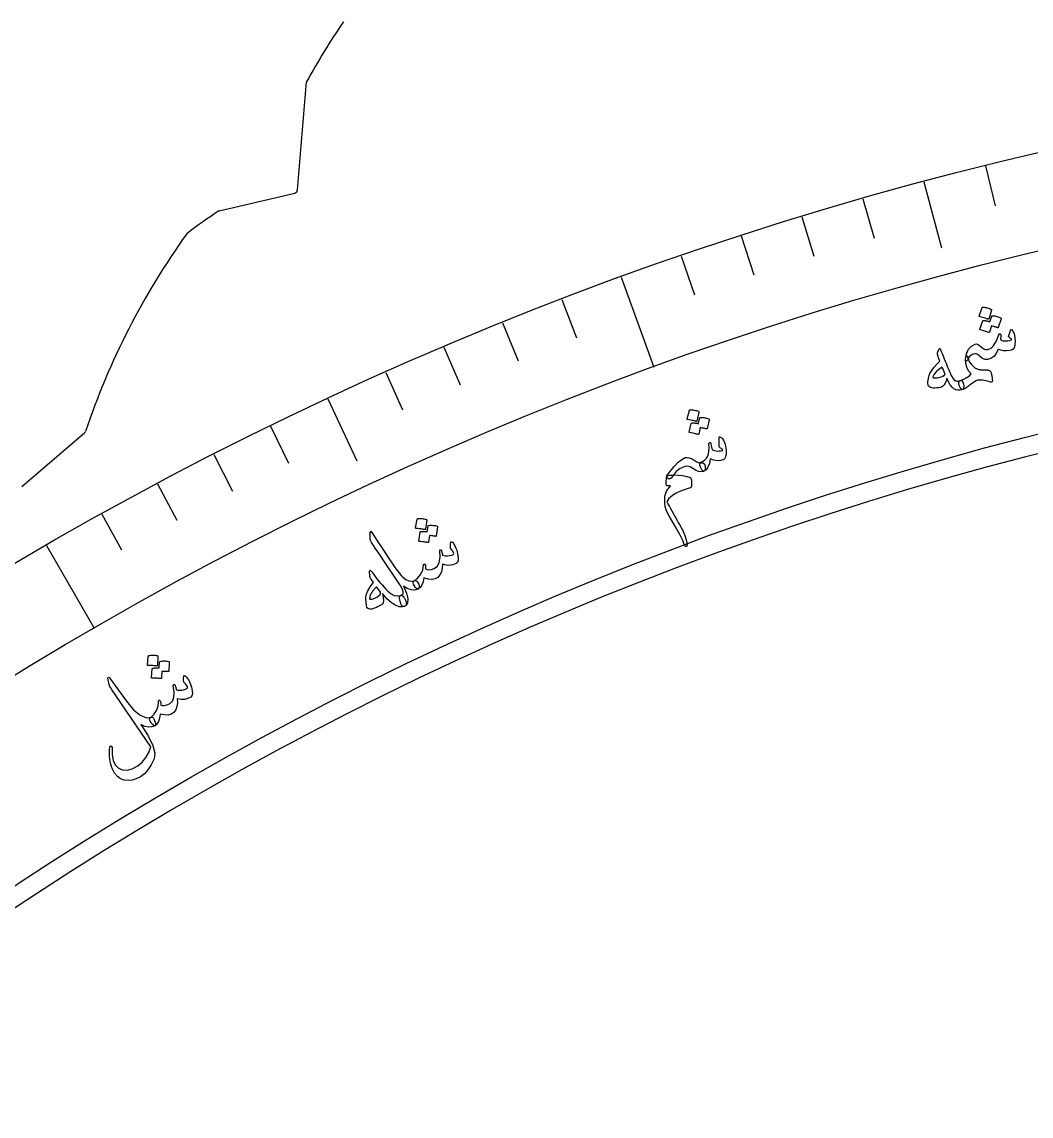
# Model space of a CAD drawing. Header units: millimetres. Extents: x -150 to 150, y -150 to 198.
# Drawn here: x -75.62 to -34.23, y 105.83 to 150.71 of the extents above; entities that cross this region are included whole.
import ezdxf

# ---------------------------------------------------------------- set-up
doc = ezdxf.new("R2010")
doc.units = ezdxf.units.MM
for name, color, linetype in [('CUT_INNER', 6, 'Continuous'), ('CUT_OUTER', 1, 'Continuous'), ('ENGRAVE', 7, 'Continuous'), ('ENGRAVE_FINE', 8, 'Continuous'), ('TEXT', 5, 'Continuous')]:
    doc.layers.add(name, color=color, linetype=linetype)

msp = doc.modelspace()

# ---------------------------------------------------------------- linework, layer by layer
at = {"layer": 'CUT_INNER'}
msp.add_arc((0, 0), 137.25, 95.273437, 87.539062, dxfattribs=at)
at = {"layer": 'CUT_OUTER'}
for points in [[(-64.317, 143.8236), (-63.9483, 148.249), (-63.9478, 148.2524)], [(-67.5404, 142.9588), (-67.5369, 142.9598), (-64.4321, 143.69)], [(-75.624, 131.6544), (-73.05, 133.8606)]]:
    msp.add_lwpolyline(points, dxfattribs=at)
for centre, radius, start, end in [((-37.0074, 133.377), 30.7745, 145.71892, 151.09432), ((-64.4664, 143.8361), 0.15, 283.23456, 355.23793), ((-58.2439, 128.5495), 17.148, 122.82906, 128.27019), ((-44.1245, 124.2374), 30.4637, 144.30428, 161.48119), ((-73.1476, 133.9745), 0.15, 310.60129, 335.85311)]:
    msp.add_arc(centre, radius, start, end, dxfattribs=at)
at = {"layer": 'ENGRAVE'}
for points in [[(-38.6249, 144.1499), (-37.8989, 141.4405)], [(-51.0414, 140.235), (-49.6983, 136.5449)], [(-63.0694, 135.2528), (-61.884, 132.7106)], [(-74.6175, 129.2413), (-72.654, 125.8404)]]:
    msp.add_lwpolyline(points, dxfattribs=at)
for radius in [149.235, 145.308, 138.015]:
    msp.add_circle((0, 0), radius, dxfattribs=at)
at = {"layer": 'ENGRAVE_FINE'}
for points in [[(-36.1032, 144.8021), (-35.6961, 143.1691)], [(-41.1347, 143.4539), (-40.6708, 141.8361)], [(-43.6321, 142.7141), (-43.14, 141.1047)], [(-46.1162, 141.9309), (-45.5961, 140.3303)], [(-48.5862, 141.1045), (-48.0382, 139.5132)], [(-53.481, 139.3229), (-52.8779, 137.7517)], [(-55.9044, 138.3683), (-55.274, 136.8078)], [(-58.3108, 137.3715), (-57.6532, 135.8223)], [(-60.6993, 136.333), (-60.0148, 134.7955)], [(-65.4203, 134.1315), (-64.6825, 132.6189)], [(-67.7513, 132.9694), (-66.9872, 131.4698)], [(-70.0616, 131.7667), (-69.2715, 130.2807)], [(-72.3506, 130.5239), (-71.5346, 129.0519)]]:
    msp.add_lwpolyline(points, dxfattribs=at)
at = {"layer": 'TEXT'}
for points in [[(-36.2347, 138.9925), (-36.2309, 138.9989), (-36.2244, 139.0039), (-36.2154, 139.0073), (-36.2038, 139.0092), (-36.1593, 139.0048), (-36.1157, 138.9986), (-36.073, 138.9904), (-36.0312, 138.9804), (-35.99, 138.9683), (-35.949, 138.954), (-35.9083, 138.9375), (-35.8679, 138.9187), (-35.8571, 138.9109), (-35.8505, 138.9026), (-35.8482, 138.8937), (-35.8502, 138.8842), (-35.9678, 138.5244), (-35.9736, 138.517), (-35.9827, 138.5141), (-35.9952, 138.5157), (-36.011, 138.5219), (-36.0247, 138.527), (-36.0461, 138.5344), (-36.0753, 138.5442), (-36.1122, 138.5562), (-36.1573, 138.5705), (-36.2113, 138.5867), (-36.274, 138.605), (-36.3455, 138.6253), (-36.3553, 138.6293), (-36.361, 138.6343), (-36.3626, 138.6404), (-36.3601, 138.6475)], [(-35.8408, 138.644), (-35.837, 138.6504), (-35.8306, 138.6553), (-35.8216, 138.6587), (-35.81, 138.6606), (-35.7657, 138.6561), (-35.7222, 138.6497), (-35.6796, 138.6415), (-35.638, 138.6313), (-35.5969, 138.6191), (-35.556, 138.6047), (-35.5155, 138.5881), (-35.4752, 138.5691), (-35.4666, 138.5624), (-35.4615, 138.5542), (-35.4599, 138.5446), (-35.4617, 138.5336), (-35.5795, 138.1742), (-35.5838, 138.1688), (-35.5917, 138.1667), (-35.6033, 138.1681), (-35.6185, 138.1728), (-35.6285, 138.1762), (-35.6442, 138.1814), (-35.6655, 138.1883), (-35.6925, 138.1971), (-35.7251, 138.2073), (-35.7632, 138.2189), (-35.8069, 138.2317), (-35.8561, 138.2457), (-35.9404, 137.9811), (-35.9461, 137.9736), (-35.9552, 137.9707), (-35.9676, 137.9723), (-35.9835, 137.9785), (-35.9971, 137.9836), (-36.0184, 137.9911), (-36.0475, 138.0008), (-36.0843, 138.0129), (-36.1293, 138.0271), (-36.1831, 138.0434), (-36.2456, 138.0617), (-36.3169, 138.082), (-36.3249, 138.0864), (-36.3293, 138.0917), (-36.3302, 138.098), (-36.3274, 138.1053), (-36.203, 138.4502), (-36.1992, 138.4566), (-36.1928, 138.4615), (-36.1838, 138.4649), (-36.1723, 138.4669), (-36.1409, 138.4638), (-36.1096, 138.4599), (-36.0783, 138.4552), (-36.0471, 138.4496), (-36.0162, 138.4429), (-35.9857, 138.4347), (-35.9556, 138.4251), (-35.926, 138.4139)], [(-36.8234, 136.8663), (-36.8394, 136.8376), (-36.8527, 136.8172), (-36.8633, 136.8051), (-36.8712, 136.8013), (-36.8962, 136.8082), (-36.9129, 136.8227), (-36.9214, 136.8448), (-36.9215, 136.8747), (-36.877, 137.1028), (-36.7945, 137.2824), (-36.6743, 137.4134), (-36.5162, 137.4956), (-36.4634, 137.5001), (-36.4058, 137.4826), (-36.3435, 137.4429), (-36.2765, 137.3812), (-36.2127, 137.3234), (-36.1448, 137.2868), (-36.0727, 137.2713), (-35.9964, 137.277), (-35.8686, 137.3356), (-35.7531, 137.4543), (-35.6498, 137.6331), (-35.5584, 137.8721), (-35.5456, 137.8978), (-35.5307, 137.9128), (-35.5135, 137.9169), (-35.494, 137.9103), (-35.4749, 137.8933), (-35.4639, 137.8693), (-35.4608, 137.8384), (-35.4658, 137.8006), (-35.4735, 137.7637), (-35.4785, 137.7356), (-35.4809, 137.7163), (-35.4806, 137.7058), (-35.4688, 137.6769), (-35.4502, 137.6552), (-35.4246, 137.6406), (-35.3923, 137.6333), (-35.2787, 137.6232), (-35.1814, 137.6256), (-35.1004, 137.6406), (-35.0357, 137.6682), (-35.0296, 137.6838), (-35.045, 137.7091), (-35.0819, 137.7441), (-35.1403, 137.7887), (-35.1468, 137.7936), (-35.1506, 137.7991), (-35.1519, 137.8052), (-35.1507, 137.8121), (-35.0643, 138.0894), (-35.0593, 138.0953), (-35.0533, 138.0976), (-35.0465, 138.0964), (-35.0387, 138.0916), (-34.9671, 138.0167), (-34.9176, 137.9102), (-34.89, 137.7723), (-34.8843, 137.6028), (-34.8858, 137.5565), (-34.8888, 137.5134), (-34.893, 137.4735), (-34.8986, 137.4368), (-34.9056, 137.4035), (-34.9141, 137.3739), (-34.9241, 137.348), (-34.9355, 137.3257), (-34.9629, 137.2895), (-35.0005, 137.2616), (-35.0483, 137.2418), (-35.1063, 137.2302), (-35.2411, 137.2216), (-35.3622, 137.2251), (-35.4697, 137.2407), (-35.5635, 137.2684), (-35.5692, 137.2716), (-35.575, 137.2709), (-35.5809, 137.2664), (-35.5869, 137.2581), (-35.6635, 137.1035), (-35.7616, 136.9861), (-35.8811, 136.9058), (-36.0222, 136.8625), (-36.1065, 136.863), (-36.1927, 136.8913), (-36.2809, 136.9471), (-36.371, 137.0306), (-36.4044, 137.059), (-36.4393, 137.0787), (-36.4757, 137.0899), (-36.5137, 137.0925), (-36.606, 137.0769), (-36.6858, 137.0433), (-36.7532, 136.9919), (-36.8081, 136.9226), (-36.8168, 136.9056), (-36.8223, 136.8905), (-36.8245, 136.8774), (-36.8234, 136.8663)], [(-38.0188, 137.2749), (-38.0019, 137.3068), (-37.9839, 137.315), (-37.9648, 137.2996), (-37.9447, 137.2606), (-37.935, 137.2363), (-37.9211, 137.2029), (-37.903, 137.1603), (-37.8808, 137.1085), (-37.8545, 137.047), (-37.8242, 136.9751), (-37.79, 136.8928), (-37.7519, 136.8003), (-37.7144, 136.7093), (-37.6809, 136.6278), (-37.6514, 136.5559), (-37.6259, 136.4934), (-37.6044, 136.4407), (-37.587, 136.3981), (-37.5738, 136.3654), (-37.5647, 136.3427), (-37.5034, 136.2011), (-37.4421, 136.0948), (-37.3808, 136.0238), (-37.3195, 135.9881), (-37.2805, 135.9785), (-37.2362, 135.9773), (-37.1867, 135.9846), (-37.1319, 136.0003), (-37.0979, 136.0039), (-37.0686, 135.9948), (-37.044, 135.973), (-37.024, 135.9384), (-37.0083, 135.8946), (-36.9975, 135.8489), (-36.9916, 135.8014), (-36.9905, 135.7519), (-36.9946, 135.7084), (-37.003, 135.6746), (-37.0156, 135.6505), (-37.0325, 135.6361), (-37.1382, 135.6083), (-37.2342, 135.6026), (-37.3207, 135.6191), (-37.3976, 135.6577), (-37.472, 135.7251), (-37.5445, 135.8206), (-37.6151, 135.9445), (-37.6838, 136.0966), (-37.714, 135.984), (-37.7509, 135.8919), (-37.7945, 135.8202), (-37.8448, 135.7689), (-37.8899, 135.7429), (-37.9457, 135.7222), (-38.0122, 135.7066), (-38.0893, 135.6961), (-38.1725, 135.6918), (-38.244, 135.694), (-38.3038, 135.7027), (-38.3519, 135.718), (-38.394, 135.7418), (-38.4254, 135.7703), (-38.4462, 135.8033), (-38.4563, 135.8411), (-38.4603, 135.8906), (-38.4591, 135.9471), (-38.4528, 136.0105), (-38.4413, 136.0807), (-38.4266, 136.1522), (-38.4123, 136.2099), (-38.3986, 136.2538), (-38.3852, 136.284), (-38.3011, 136.4155), (-38.2049, 136.5438), (-38.0967, 136.6687), (-37.9764, 136.7904), (-38.0033, 136.8664), (-38.0257, 136.9323), (-38.0436, 136.988), (-38.0571, 137.0336), (-38.0655, 137.0726), (-38.0681, 137.1089), (-38.0651, 137.1424), (-38.0564, 137.1731)], [(-36.7999, 136.8596), (-36.7792, 136.8019), (-36.7425, 136.7393), (-36.6898, 136.6717), (-36.6212, 136.5992), (-36.5921, 136.5733), (-36.5629, 136.5497), (-36.5334, 136.5283), (-36.5037, 136.5091), (-36.4738, 136.4921), (-36.4437, 136.4773), (-36.4134, 136.4648), (-36.3828, 136.4545), (-36.3693, 136.4514), (-36.3521, 136.4491), (-36.3314, 136.4474), (-36.307, 136.4465), (-36.2789, 136.4459), (-36.2471, 136.4456), (-36.2116, 136.4454), (-36.1723, 136.4453), (-36.1408, 136.4449), (-36.1112, 136.4436), (-36.0836, 136.4416), (-36.0579, 136.4387), (-36.0337, 136.4352), (-36.0105, 136.4312), (-35.9882, 136.4266), (-35.9668, 136.4216), (-35.9317, 136.4105), (-35.9037, 136.3915), (-35.8829, 136.3648), (-35.8692, 136.3301), (-35.8467, 136.2292), (-35.8306, 136.1386), (-35.8211, 136.0581), (-35.8179, 135.9879), (-35.8196, 135.9593), (-35.8294, 135.9415), (-35.8476, 135.9345), (-35.8739, 135.9384), (-36.0693, 135.9836), (-36.2257, 136.0112), (-36.343, 136.0214), (-36.4211, 136.0144), (-36.4841, 135.991), (-36.5558, 135.9521), (-36.6364, 135.8979), (-36.7257, 135.8281), (-36.7705, 135.7914), (-36.8133, 135.7582), (-36.854, 135.7286), (-36.8927, 135.7024), (-36.9297, 135.68), (-36.9654, 135.6615), (-36.9996, 135.6468), (-37.0325, 135.6361), (-37.0569, 135.6354), (-37.0818, 135.6465), (-37.1073, 135.6695), (-37.1333, 135.7042), (-37.1573, 135.7474), (-37.1756, 135.7916), (-37.1883, 135.8368), (-37.1952, 135.883), (-37.1944, 135.9254), (-37.1835, 135.9591), (-37.1627, 135.984), (-37.1319, 136.0003), (-36.9843, 136.0612), (-36.8605, 136.1263), (-36.7606, 136.1957), (-36.6845, 136.2694), (-36.7916, 136.403), (-36.8661, 136.5485), (-36.9081, 136.7061), (-36.9174, 136.8758), (-36.8932, 136.9819), (-36.8655, 137.0147), (-36.8344, 136.9739), (-36.7999, 136.8596)], [(-37.8796, 136.5517), (-38.0125, 136.4606), (-38.1197, 136.364), (-38.2012, 136.2619), (-38.2572, 136.1544), (-38.2592, 136.1413), (-38.256, 136.1308), (-38.2475, 136.1228), (-38.2337, 136.1174), (-38.1865, 136.1112), (-38.1369, 136.1103), (-38.0851, 136.1146), (-38.0309, 136.1242), (-37.9743, 136.139), (-37.9154, 136.1591), (-37.8542, 136.1844), (-37.7906, 136.215), (-37.7811, 136.2212), (-37.7719, 136.23), (-37.7628, 136.2415), (-37.754, 136.2556), (-37.7655, 136.2881), (-37.7783, 136.3218), (-37.7922, 136.3569), (-37.8073, 136.3932), (-37.8236, 136.4309), (-37.8411, 136.4698), (-37.8598, 136.5101), (-37.8796, 136.5517)], [(-48.2449, 134.7811), (-48.2417, 134.7878), (-48.2357, 134.7933), (-48.2271, 134.7975), (-48.2157, 134.8004), (-48.1711, 134.8), (-48.1273, 134.7975), (-48.0842, 134.7931), (-48.0418, 134.7868), (-47.9997, 134.7784), (-47.9578, 134.7677), (-47.9159, 134.7548), (-47.874, 134.7396), (-47.8626, 134.7329), (-47.8554, 134.7251), (-47.8523, 134.7165), (-47.8534, 134.7069), (-47.9381, 134.3383), (-47.9431, 134.3304), (-47.9519, 134.3267), (-47.9644, 134.3272), (-47.9807, 134.332), (-47.9948, 134.3359), (-48.0167, 134.3414), (-48.0465, 134.3486), (-48.0842, 134.3574), (-48.1303, 134.3676), (-48.1854, 134.3791), (-48.2493, 134.3918), (-48.3221, 134.4058), (-48.3322, 134.4088), (-48.3383, 134.4133), (-48.3405, 134.4192), (-48.3386, 134.4266)], [(-47.8226, 134.4685), (-47.8194, 134.4752), (-47.8135, 134.4807), (-47.8049, 134.4849), (-47.7935, 134.4878), (-47.7491, 134.4871), (-47.7053, 134.4846), (-47.6623, 134.4801), (-47.62, 134.4736), (-47.5782, 134.4651), (-47.5363, 134.4543), (-47.4946, 134.4413), (-47.4528, 134.426), (-47.4437, 134.42), (-47.4379, 134.4123), (-47.4354, 134.4029), (-47.4363, 134.3918), (-47.5211, 134.0236), (-47.5249, 134.0178), (-47.5326, 134.015), (-47.5442, 134.0154), (-47.5597, 134.0188), (-47.5699, 134.0213), (-47.586, 134.025), (-47.6078, 134.0301), (-47.6354, 134.0364), (-47.6687, 134.0438), (-47.7075, 134.0519), (-47.752, 134.0609), (-47.8021, 134.0706), (-47.8622, 133.7996), (-47.8672, 133.7917), (-47.876, 133.788), (-47.8885, 133.7886), (-47.9048, 133.7933), (-47.9188, 133.7972), (-47.9406, 133.8028), (-47.9704, 133.8099), (-48.008, 133.8187), (-48.0539, 133.829), (-48.1088, 133.8405), (-48.1725, 133.8532), (-48.2451, 133.8672), (-48.2535, 133.8709), (-48.2583, 133.8758), (-48.2597, 133.882), (-48.2577, 133.8895), (-48.1649, 134.2438), (-48.1617, 134.2505), (-48.1558, 134.256), (-48.1472, 134.2602), (-48.1359, 134.2631), (-48.1045, 134.2628), (-48.073, 134.2617), (-48.0416, 134.2597), (-48.0101, 134.2569), (-47.9788, 134.2529), (-47.9477, 134.2475), (-47.917, 134.2405), (-47.8866, 134.232)], [(-47.0198, 133.6667), (-47.0187, 133.6849), (-47.0133, 133.6957), (-47.0036, 133.6991), (-46.9897, 133.6951), (-46.902, 133.6309), (-46.8317, 133.5305), (-46.7788, 133.394), (-46.7433, 133.2214), (-46.7364, 133.1441), (-46.7355, 133.0696), (-46.7406, 132.9981), (-46.7516, 132.9294), (-46.7678, 132.8668), (-46.7857, 132.8185), (-46.8053, 132.7846), (-46.8267, 132.7651), (-46.9603, 132.7218), (-47.098, 132.7114), (-47.2396, 132.734), (-47.3854, 132.7895), (-47.4239, 132.5945), (-47.4816, 132.4443), (-47.5585, 132.339), (-47.6548, 132.2784), (-47.6716, 132.2782), (-47.6907, 132.2889), (-47.7121, 132.3104), (-47.7357, 132.3429), (-47.7931, 132.4518), (-47.82, 132.5366), (-47.8166, 132.5972), (-47.7828, 132.6336), (-47.6852, 132.6891), (-47.6043, 132.7524), (-47.54, 132.8236), (-47.4925, 132.9027), (-47.46, 132.9964), (-47.4412, 133.1114), (-47.4361, 133.2477), (-47.4445, 133.4053), (-47.4431, 133.4249), (-47.4369, 133.4402), (-47.4257, 133.4512), (-47.4096, 133.4577), (-47.3914, 133.4589), (-47.3776, 133.4524), (-47.3684, 133.4381), (-47.3637, 133.4162), (-47.3521, 133.331), (-47.3395, 133.2634), (-47.3259, 133.2134), (-47.3113, 133.181), (-47.2908, 133.1607), (-47.2579, 133.1432), (-47.2126, 133.1284), (-47.1549, 133.1163), (-47.0883, 133.1101), (-47.02, 133.1117), (-46.95, 133.1211), (-46.8784, 133.1383), (-46.8781, 133.1384), (-46.8774, 133.1387), (-46.8762, 133.1391), (-46.8744, 133.1397), (-46.873, 133.1444), (-46.8753, 133.1516), (-46.8813, 133.1615), (-46.8909, 133.1739), (-46.9064, 133.1896), (-46.93, 133.2091), (-46.9615, 133.2325), (-47.0011, 133.2597), (-47.0082, 133.2647), (-47.0133, 133.2721), (-47.0164, 133.2818), (-47.0176, 133.2939)], [(-48.4191, 132.8403), (-48.3418, 132.8509), (-48.2477, 132.8324), (-48.137, 132.7847), (-48.0098, 132.7078), (-47.9438, 132.6683), (-47.8859, 132.6421), (-47.8362, 132.6291), (-47.7946, 132.6294), (-47.6945, 132.6269), (-47.629, 132.5797), (-47.5979, 132.4878), (-47.6012, 132.3512), (-47.6077, 132.3255), (-47.6208, 132.304), (-47.6404, 132.2869), (-47.6666, 132.2742), (-47.7677, 132.2555), (-47.8748, 132.2703), (-47.9881, 132.3185), (-48.1074, 132.4002), (-48.2118, 132.4646), (-48.3217, 132.4907), (-48.4373, 132.4784), (-48.5583, 132.4276), (-48.6181, 132.3923), (-48.6753, 132.3534), (-48.7298, 132.311), (-48.7816, 132.2651), (-48.8301, 132.2158), (-48.875, 132.1635), (-48.9162, 132.108), (-48.9537, 132.0494), (-48.9894, 132.0031), (-49.0265, 131.9753), (-49.0648, 131.9661), (-49.1045, 131.9754), (-49.1413, 131.9956), (-49.1655, 132.0165), (-49.1772, 132.0382), (-49.1763, 132.0606), (-49.1636, 132.0916), (-49.1383, 132.1352), (-49.1003, 132.1913), (-49.0496, 132.2599), (-48.8731, 132.4778), (-48.7091, 132.6471), (-48.5577, 132.768), (-48.4191, 132.8403)], [(-49.1912, 131.7417), (-49.1909, 131.8694), (-49.1862, 131.9674), (-49.1771, 132.0357), (-49.1636, 132.0743), (-49.1293, 132.0983), (-49.0641, 132.1158), (-48.9681, 132.1268), (-48.8413, 132.1312), (-48.693, 132.1267), (-48.5454, 132.1106), (-48.3988, 132.0829), (-48.253, 132.0435), (-48.2139, 132.026), (-48.1857, 131.9989), (-48.1684, 131.9622), (-48.162, 131.9159), (-48.1596, 131.8683), (-48.158, 131.8259), (-48.1572, 131.7888), (-48.1572, 131.7569), (-48.1576, 131.7308), (-48.158, 131.7108), (-48.1585, 131.697), (-48.159, 131.6893), (-48.1641, 131.6525), (-48.1741, 131.6246), (-48.1889, 131.6054), (-48.2087, 131.5951), (-48.4185, 131.539), (-48.6098, 131.4687), (-48.7825, 131.3843), (-48.9367, 131.2859), (-49.0168, 131.2235), (-49.0816, 131.1601), (-49.1309, 131.0957), (-49.1649, 131.0303), (-49.1627, 131.0206), (-49.1565, 131.0049), (-49.1464, 130.9831), (-49.1323, 130.9552), (-49.1143, 130.9212), (-49.0923, 130.8811), (-49.0664, 130.835), (-49.0366, 130.7827), (-48.7424, 130.2568), (-48.7003, 130.1836), (-48.6614, 130.1152), (-48.6256, 130.0515), (-48.593, 129.9924), (-48.5638, 129.9383), (-48.5384, 129.8891), (-48.5168, 129.845), (-48.4991, 129.8058), (-48.4348, 129.6521), (-48.3869, 129.5085), (-48.3553, 129.375), (-48.3401, 129.2517), (-48.343, 129.2273), (-48.3502, 129.2087), (-48.3618, 129.1957), (-48.3776, 129.1884), (-48.4017, 129.1886), (-48.4228, 129.2039), (-48.4408, 129.2344), (-48.4557, 129.2801), (-48.5195, 129.4474), (-48.6398, 129.6893), (-48.8168, 130.0057), (-49.0507, 130.3965), (-49.1335, 130.5525), (-49.1951, 130.7008), (-49.2355, 130.8413), (-49.2547, 130.9742), (-49.2575, 131.0363), (-49.2582, 131.0955), (-49.2566, 131.152), (-49.2529, 131.2056), (-49.2469, 131.2562), (-49.2385, 131.3035), (-49.2278, 131.3474), (-49.2146, 131.388), (-49.1973, 131.4273), (-49.1776, 131.4657), (-49.1557, 131.5033), (-49.1315, 131.5401), (-49.1053, 131.5761), (-49.0776, 131.6117), (-49.0482, 131.6467), (-49.0172, 131.6811), (-49.0204, 131.6822), (-49.0246, 131.6829), (-49.0297, 131.6832), (-49.0358, 131.6832), (-49.0429, 131.6828), (-49.0509, 131.682), (-49.06, 131.6809), (-49.07, 131.6794), (-49.0793, 131.6802), (-49.0889, 131.6808), (-49.0985, 131.6809), (-49.1083, 131.6808), (-49.1184, 131.6805), (-49.1288, 131.6804), (-49.1395, 131.6805), (-49.1506, 131.6807), (-49.1685, 131.6855), (-49.1812, 131.6972), (-49.1888, 131.716), (-49.1912, 131.7417)], [(-59.4095, 130.3152), (-59.4069, 130.3221), (-59.4014, 130.3281), (-59.3931, 130.333), (-59.3821, 130.3369), (-59.3376, 130.3402), (-59.2936, 130.3414), (-59.2503, 130.3407), (-59.2075, 130.338), (-59.1649, 130.3331), (-59.1222, 130.326), (-59.0793, 130.3167), (-59.0363, 130.305), (-59.0244, 130.2992), (-59.0165, 130.2921), (-59.0127, 130.2838), (-59.013, 130.2742), (-59.0666, 129.8997), (-59.0709, 129.8914), (-59.0794, 129.887), (-59.0919, 129.8865), (-59.1086, 129.8898), (-59.1229, 129.8925), (-59.1452, 129.8962), (-59.1755, 129.9008), (-59.2139, 129.9064), (-59.2607, 129.9127), (-59.3165, 129.9196), (-59.3813, 129.9269), (-59.455, 129.9346), (-59.4654, 129.9368), (-59.4718, 129.9408), (-59.4745, 129.9465), (-59.4732, 129.954)], [(-60.1247, 126.9993), (-60.137, 127.0741), (-60.1362, 127.1307), (-60.1221, 127.1693), (-60.0948, 127.1897), (-60.0521, 127.2062), (-60.0198, 127.224), (-59.998, 127.2432), (-59.9867, 127.2639), (-59.9848, 127.337), (-60.0135, 127.4334), (-60.0727, 127.553), (-60.1625, 127.6959), (-60.3852, 128.024), (-60.5833, 128.3161), (-60.7569, 128.5722), (-60.9058, 128.7924), (-61.0302, 128.9766), (-61.1304, 129.1247), (-61.2062, 129.2368), (-61.2576, 129.3128), (-61.289, 129.3644), (-61.3124, 129.4087), (-61.3277, 129.4459), (-61.3348, 129.4759), (-61.3435, 129.7131), (-61.3322, 129.7738), (-61.3158, 129.8039), (-61.2943, 129.8033), (-61.2678, 129.7721), (-61.0174, 129.3815), (-60.7934, 129.0374), (-60.5957, 128.7397), (-60.4242, 128.4885), (-60.2792, 128.2833), (-60.161, 128.1237), (-60.0695, 128.0098), (-60.0048, 127.9415), (-59.872, 127.8416), (-59.7491, 127.7833), (-59.636, 127.7667), (-59.5326, 127.7918), (-59.4997, 127.7993), (-59.4657, 127.7917), (-59.4303, 127.7691), (-59.3938, 127.7314), (-59.3667, 127.6935), (-59.3468, 127.6527), (-59.3343, 127.609), (-59.3291, 127.5626), (-59.3314, 127.5211), (-59.3395, 127.4884), (-59.3534, 127.4645), (-59.3732, 127.4495), (-59.5155, 127.408), (-59.6628, 127.4138), (-59.8151, 127.4669), (-59.9725, 127.5674), (-59.8477, 127.2778), (-59.7915, 127.0475), (-59.8038, 126.8765), (-59.8848, 126.7647), (-59.9114, 126.748), (-59.9365, 126.7379), (-59.9601, 126.7343), (-59.9822, 126.7372), (-60.0071, 126.7477), (-60.0297, 126.7669), (-60.05, 126.7947), (-60.0681, 126.8311), (-60.0761, 126.8527), (-60.0839, 126.8741), (-60.0916, 126.8953), (-60.0992, 126.9162), (-60.1065, 126.937), (-60.1131, 126.9577), (-60.1192, 126.9785), (-60.1247, 126.9993)], [(-58.9624, 130.0392), (-58.9597, 130.0461), (-58.9543, 130.0521), (-58.946, 130.057), (-58.935, 130.0608), (-58.8906, 130.0639), (-58.8468, 130.065), (-58.8036, 130.0642), (-58.7609, 130.0613), (-58.7184, 130.0563), (-58.6758, 130.0491), (-58.6331, 130.0396), (-58.5902, 130.0279), (-58.5806, 130.0227), (-58.5742, 130.0155), (-58.5709, 130.0064), (-58.5708, 129.9952), (-58.6245, 129.6211), (-58.6279, 129.615), (-58.6353, 129.6116), (-58.6469, 129.611), (-58.6626, 129.6131), (-58.673, 129.6147), (-58.6893, 129.6171), (-58.7115, 129.6203), (-58.7395, 129.6243), (-58.7733, 129.6289), (-58.8128, 129.6337), (-58.8579, 129.6389), (-58.9086, 129.6443), (-58.9458, 129.3693), (-58.9502, 129.361), (-58.9586, 129.3566), (-58.9711, 129.3561), (-58.9877, 129.3594), (-59.002, 129.3621), (-59.0242, 129.3658), (-59.0545, 129.3705), (-59.0927, 129.3761), (-59.1394, 129.3824), (-59.195, 129.3893), (-59.2596, 129.3966), (-59.3332, 129.4044), (-59.3418, 129.4074), (-59.3471, 129.4119), (-59.349, 129.418), (-59.3475, 129.4255), (-59.2848, 129.7864), (-59.2822, 129.7934), (-59.2767, 129.7994), (-59.2685, 129.8043), (-59.2575, 129.8081), (-59.2261, 129.8105), (-59.1947, 129.812), (-59.1631, 129.8127), (-59.1315, 129.8126), (-59.1, 129.8112), (-59.0686, 129.8084), (-59.0374, 129.804), (-59.0064, 129.7981)], [(-58.026, 129.38), (-58.0202, 129.3895), (-58.0095, 129.392), (-57.9939, 129.3875), (-57.9735, 129.376), (-57.9467, 129.3529), (-57.9177, 129.3159), (-57.8866, 129.2649), (-57.8532, 129.2), (-57.8181, 129.1249), (-57.7892, 129.0494), (-57.7664, 128.9734), (-57.7497, 128.897), (-57.7313, 128.742), (-57.7347, 128.6232), (-57.7601, 128.5406), (-57.8073, 128.494), (-57.945, 128.4415), (-58.085, 128.4206), (-58.2273, 128.4312), (-58.372, 128.4735), (-58.3793, 128.3), (-58.4139, 128.1514), (-58.4757, 128.0278), (-58.5649, 127.9291), (-58.6765, 127.8652), (-58.808, 127.8406), (-58.9593, 127.8552), (-59.1305, 127.909), (-59.1704, 127.7389), (-59.2247, 127.6053), (-59.2935, 127.5083), (-59.3769, 127.4478), (-59.4002, 127.4496), (-59.4324, 127.4729), (-59.4733, 127.5174), (-59.523, 127.5833), (-59.5624, 127.6529), (-59.5778, 127.7106), (-59.5691, 127.7563), (-59.5364, 127.79), (-59.3799, 127.9111), (-59.2624, 128.0595), (-59.1838, 128.2353), (-59.1442, 128.4386), (-59.1421, 128.4497), (-59.1384, 128.4586), (-59.1332, 128.4654), (-59.1263, 128.47), (-59.1168, 128.4732), (-59.1074, 128.474), (-59.0981, 128.4726), (-59.0888, 128.4687), (-59.0758, 128.4499), (-59.0682, 128.4113), (-59.0658, 128.3529), (-59.0688, 128.2748), (-59.0042, 128.2453), (-58.9223, 128.2394), (-58.8229, 128.257), (-58.7062, 128.2981), (-58.5799, 128.3913), (-58.5013, 128.5426), (-58.4702, 128.7523), (-58.4866, 129.0204), (-58.4876, 129.0341), (-58.4862, 129.0448), (-58.4822, 129.0527), (-58.4758, 129.0576), (-58.4646, 129.0615), (-58.4539, 129.0629), (-58.4439, 129.0617), (-58.4344, 129.0579), (-58.4253, 129.0505), (-58.4181, 129.0423), (-58.4128, 129.0331), (-58.4094, 129.0232), (-58.375, 128.8453), (-58.3124, 128.8259), (-58.2428, 128.8153), (-58.1664, 128.8136), (-58.0831, 128.8207), (-58.0056, 128.8358), (-57.9507, 128.8562), (-57.9184, 128.8819), (-57.9085, 128.9131), (-57.9173, 128.95), (-57.9426, 128.9967), (-57.9844, 129.0532), (-58.0427, 129.1196), (-58.0484, 129.1432), (-58.0475, 129.1944), (-58.0401, 129.2734), (-58.026, 129.38)], [(-60.6098, 127.3588), (-60.4797, 127.252), (-60.3505, 127.1882), (-60.2222, 127.1675), (-60.0948, 127.1897), (-60.0592, 127.1944), (-60.0239, 127.1838), (-59.9889, 127.158), (-59.9543, 127.1169), (-59.9393, 127.0936), (-59.9249, 127.0693), (-59.9113, 127.0441), (-59.8984, 127.018), (-59.8869, 126.991), (-59.8772, 126.9631), (-59.8693, 126.9343), (-59.8634, 126.9047), (-59.8569, 126.8544), (-59.8577, 126.8146), (-59.8657, 126.7853), (-59.881, 126.7665), (-59.9438, 126.7368), (-60.0096, 126.7196), (-60.0784, 126.7148), (-60.1503, 126.7225), (-60.3107, 126.7824), (-60.4782, 126.8929), (-60.6527, 127.054), (-60.8343, 127.2656), (-60.8023, 127.1042), (-60.794, 126.978), (-60.8094, 126.8869), (-60.8486, 126.8309), (-60.8751, 126.8117), (-60.9038, 126.7927), (-60.9345, 126.7739), (-60.9673, 126.7552), (-61.0025, 126.7365), (-61.0402, 126.7178), (-61.0805, 126.6989), (-61.1234, 126.68), (-61.2034, 126.6478), (-61.2669, 126.627), (-61.314, 126.6176), (-61.3446, 126.6197), (-61.4032, 126.6408), (-61.4469, 126.6703), (-61.4755, 126.7083), (-61.489, 126.7548), (-61.5062, 126.912), (-61.5148, 127.036), (-61.5149, 127.1268), (-61.5064, 127.1845), (-61.4871, 127.2469), (-61.4625, 127.3106), (-61.4328, 127.3756), (-61.3978, 127.4419), (-61.3576, 127.5096), (-61.3121, 127.5786), (-61.2614, 127.6489), (-61.2055, 127.7205), (-61.3007, 127.8609), (-61.3112, 127.8783), (-61.3208, 127.8943), (-61.3295, 127.9091), (-61.3373, 127.9225), (-61.3436, 127.9349), (-61.3481, 127.9464), (-61.3508, 127.957), (-61.3515, 127.9668), (-61.3607, 128.1811), (-61.3566, 128.2121), (-61.3402, 128.2188), (-61.3116, 128.2011), (-61.2707, 128.159), (-61.1865, 128.0394), (-61.1025, 127.9255), (-61.0187, 127.8174), (-60.9351, 127.7149), (-60.8521, 127.618), (-60.7702, 127.5263), (-60.6894, 127.4399), (-60.6098, 127.3588)], [(-61.0733, 127.5419), (-61.0965, 127.521), (-61.12, 127.4986), (-61.1441, 127.4748), (-61.1687, 127.4497), (-61.1932, 127.4225), (-61.217, 127.3927), (-61.2401, 127.3604), (-61.2625, 127.3254), (-61.2843, 127.2908), (-61.3034, 127.2557), (-61.32, 127.2201), (-61.334, 127.184), (-61.3451, 127.1474), (-61.3532, 127.1106), (-61.3583, 127.0735), (-61.3603, 127.0362), (-61.2555, 127.0387), (-61.1486, 127.0718), (-61.0397, 127.1355), (-60.9285, 127.2298), (-60.9154, 127.2533), (-60.9122, 127.283), (-60.919, 127.319), (-60.9357, 127.3613)], [(-70.4431, 124.6968), (-70.4411, 124.704), (-70.4361, 124.7104), (-70.4283, 124.716), (-70.4176, 124.7209), (-70.3736, 124.7279), (-70.33, 124.733), (-70.2867, 124.736), (-70.2438, 124.737), (-70.201, 124.7358), (-70.1578, 124.7324), (-70.1143, 124.7268), (-70.0705, 124.719), (-70.0581, 124.7142), (-70.0496, 124.7078), (-70.0451, 124.6998), (-70.0446, 124.6902), (-70.0656, 124.3126), (-70.0692, 124.3039), (-70.0772, 124.2988), (-70.0897, 124.2972), (-70.1066, 124.2991), (-70.1211, 124.3005), (-70.1436, 124.3023), (-70.1742, 124.3043), (-70.2129, 124.3065), (-70.2601, 124.3088), (-70.3163, 124.3107), (-70.3814, 124.3124), (-70.4556, 124.3138), (-70.4661, 124.3151), (-70.4729, 124.3185), (-70.476, 124.3239), (-70.4754, 124.3315)], [(-69.9739, 124.4605), (-69.9718, 124.4677), (-69.9669, 124.474), (-69.9591, 124.4796), (-69.9484, 124.4844), (-69.9045, 124.4913), (-69.8609, 124.4962), (-69.8178, 124.4991), (-69.775, 124.4999), (-69.7322, 124.4987), (-69.6892, 124.4951), (-69.6458, 124.4894), (-69.6021, 124.4814), (-69.5921, 124.477), (-69.585, 124.4705), (-69.581, 124.4616), (-69.5799, 124.4505), (-69.6011, 124.0732), (-69.6039, 124.0668), (-69.611, 124.0628), (-69.6225, 124.0612), (-69.6384, 124.0619), (-69.6489, 124.0626), (-69.6653, 124.0636), (-69.6877, 124.0649), (-69.716, 124.0664), (-69.75, 124.068), (-69.7898, 124.0695), (-69.8351, 124.0707), (-69.8862, 124.0718), (-69.8995, 123.7945), (-69.9031, 123.7859), (-69.9111, 123.7808), (-69.9235, 123.7792), (-69.9404, 123.7811), (-69.9548, 123.7826), (-69.9773, 123.7843), (-70.0078, 123.7863), (-70.0464, 123.7886), (-70.0935, 123.7909), (-70.1495, 123.7929), (-70.2145, 123.7946), (-70.2884, 123.7961), (-70.2973, 123.7983), (-70.3029, 123.8023), (-70.3053, 123.8082), (-70.3045, 123.8159), (-70.2732, 124.1809), (-70.2712, 124.188), (-70.2663, 124.1944), (-70.2585, 124.2), (-70.2479, 124.2048), (-70.2168, 124.2099), (-70.1856, 124.2141), (-70.1543, 124.2175), (-70.1228, 124.2201), (-70.0912, 124.2215), (-70.0597, 124.2214), (-70.0282, 124.2197), (-69.9968, 124.2165)], [(-68.984, 123.8846), (-68.979, 123.8946), (-68.9686, 123.898), (-68.9527, 123.8949), (-68.9313, 123.8852), (-68.9027, 123.8645), (-68.8706, 123.8301), (-68.8352, 123.782), (-68.7963, 123.7202), (-68.7549, 123.6485), (-68.7195, 123.5757), (-68.6902, 123.502), (-68.667, 123.4273), (-68.6353, 123.2745), (-68.6285, 123.1559), (-68.6466, 123.0713), (-68.6896, 123.0209), (-68.8223, 122.9566), (-68.9599, 122.9237), (-69.1026, 122.922), (-69.2505, 122.9517), (-69.2427, 122.7782), (-69.2643, 122.6272), (-69.3153, 122.4987), (-69.3956, 122.3926), (-69.5013, 122.3193), (-69.6301, 122.2835), (-69.7821, 122.285), (-69.9574, 122.3238), (-69.9824, 122.1508), (-70.0249, 122.0131), (-70.0851, 121.9105), (-70.163, 121.843), (-70.1864, 121.8428), (-70.2204, 121.8632), (-70.265, 121.904), (-70.3203, 121.9654), (-70.3655, 122.0313), (-70.3858, 122.0874), (-70.3811, 122.1337), (-70.3514, 122.1702), (-70.2059, 122.3043), (-70.1017, 122.4623), (-70.0387, 122.6442), (-70.0168, 122.8502), (-70.0156, 122.8614), (-70.0127, 122.8706), (-70.008, 122.8778), (-70.0016, 122.883), (-69.9924, 122.887), (-69.9831, 122.8887), (-69.9737, 122.888), (-69.9642, 122.885), (-69.9496, 122.8673), (-69.9386, 122.8295), (-69.9312, 122.7716), (-69.9274, 122.6935), (-69.8606, 122.6697), (-69.7784, 122.6709), (-69.681, 122.697), (-69.5682, 122.748), (-69.4504, 122.8518), (-69.3852, 123.0094), (-69.3723, 123.221), (-69.4119, 123.4866), (-69.414, 123.5001), (-69.4135, 123.511), (-69.4102, 123.5191), (-69.4043, 123.5246), (-69.3934, 123.5295), (-69.383, 123.5317), (-69.3728, 123.5314), (-69.3631, 123.5285), (-69.3533, 123.5219), (-69.3455, 123.5143), (-69.3394, 123.5057), (-69.3352, 123.496), (-69.2855, 123.3218), (-69.2215, 123.3079), (-69.1513, 123.3034), (-69.075, 123.3083), (-68.9926, 123.3226), (-68.9167, 123.3442), (-68.8638, 123.3693), (-68.8338, 123.3978), (-68.8266, 123.4296), (-68.8386, 123.4656), (-68.8678, 123.51), (-68.9143, 123.5627), (-68.9782, 123.6237), (-68.9859, 123.6468), (-68.9895, 123.6979), (-68.9888, 123.7772), (-68.984, 123.8846)], [(-71.3367, 122.8507), (-71.0455, 122.4982), (-70.7714, 122.2716), (-70.5144, 122.1706), (-70.2742, 122.1953), (-70.2515, 122.1841), (-70.2265, 122.1501), (-70.1992, 122.0932), (-70.1696, 122.0134), (-70.1489, 121.9491), (-70.1403, 121.8996), (-70.1438, 121.8649), (-70.1594, 121.8451), (-70.2932, 121.7921), (-70.4345, 121.7832), (-70.5832, 121.8182), (-70.7396, 121.8973), (-70.4415, 121.4276), (-70.2525, 121.0353), (-70.1725, 120.7203), (-70.201, 120.4829), (-70.3223, 120.2375), (-70.4556, 120.0339), (-70.6011, 119.872), (-70.759, 119.7517), (-70.9339, 119.6607), (-71.104, 119.607), (-71.2694, 119.5907), (-71.4301, 119.6117), (-71.5791, 119.6699), (-71.7088, 119.7652), (-71.8192, 119.8977), (-71.9103, 120.0675), (-71.9474, 120.1651), (-71.9781, 120.2666), (-72.0022, 120.3719), (-72.0197, 120.4812), (-72.0305, 120.5944), (-72.0343, 120.7119), (-72.0311, 120.8335), (-72.0208, 120.9592), (-72.017, 120.9743), (-72.0107, 120.9872), (-72.0019, 120.9979), (-71.9906, 121.0065), (-71.9797, 121.0112), (-71.9685, 121.0123), (-71.9571, 121.01), (-71.9454, 121.0041), (-71.9352, 120.9946), (-71.9283, 120.9814), (-71.9245, 120.9644), (-71.924, 120.9436), (-71.9197, 120.6566), (-71.8773, 120.4233), (-71.797, 120.2437), (-71.6792, 120.1177), (-71.5038, 120.0327), (-71.3102, 120.0188), (-71.0982, 120.076), (-70.8676, 120.204), (-70.6855, 120.355), (-70.536, 120.535), (-70.4188, 120.7444), (-70.3339, 120.9831), (-71.9434, 123.347), (-71.9817, 123.4036), (-72.0114, 123.4531), (-72.0327, 123.4953), (-72.0454, 123.5304), (-72.1025, 123.7885), (-72.0867, 123.8225), (-72.0621, 123.829), (-72.0288, 123.8077), (-71.9868, 123.7587)]]:
    msp.add_lwpolyline(points, close=True, dxfattribs=at)

doc.saveas('drawing.dxf')
